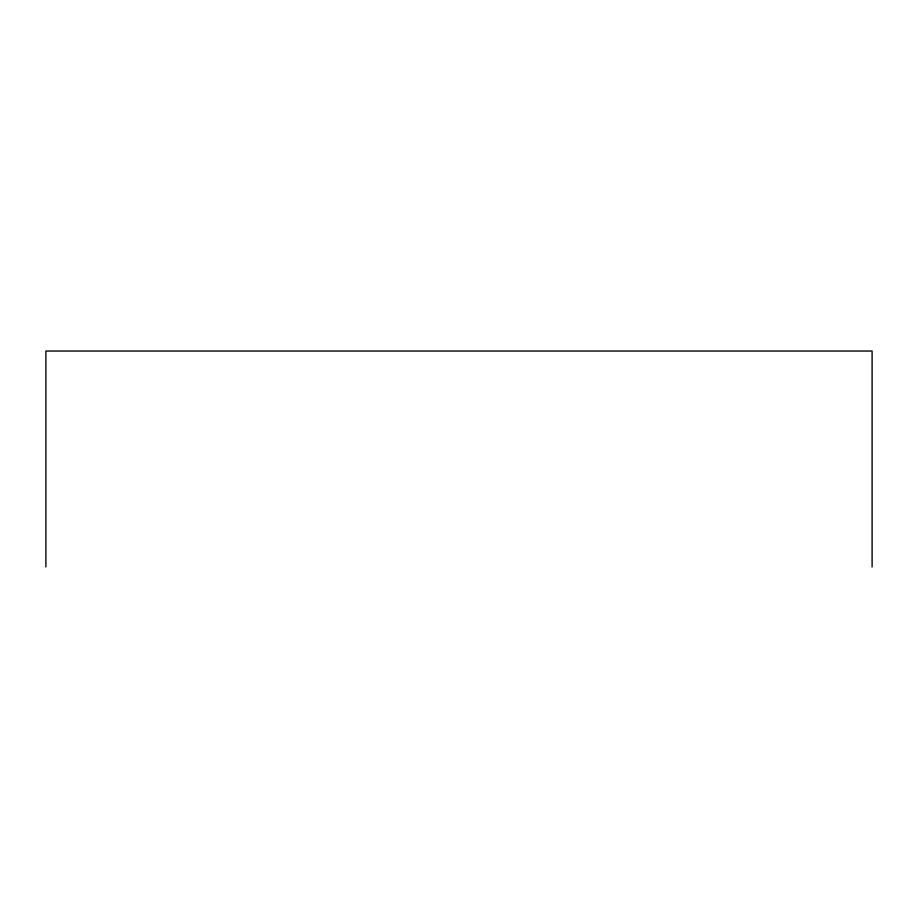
<?xml version="1.0" encoding="UTF-8"?>
<svg xmlns="http://www.w3.org/2000/svg" width="918" height="918" viewBox="0 0 918 918"><rect width="100%" height="100%" fill="white"/><g stroke="black" fill="none" stroke-linecap="round" stroke-linejoin="round"><path stroke-width="1.38" d="M872.1 566.968L872.1 351.032L45.9 351.032L45.9 566.968"/></g></svg>
